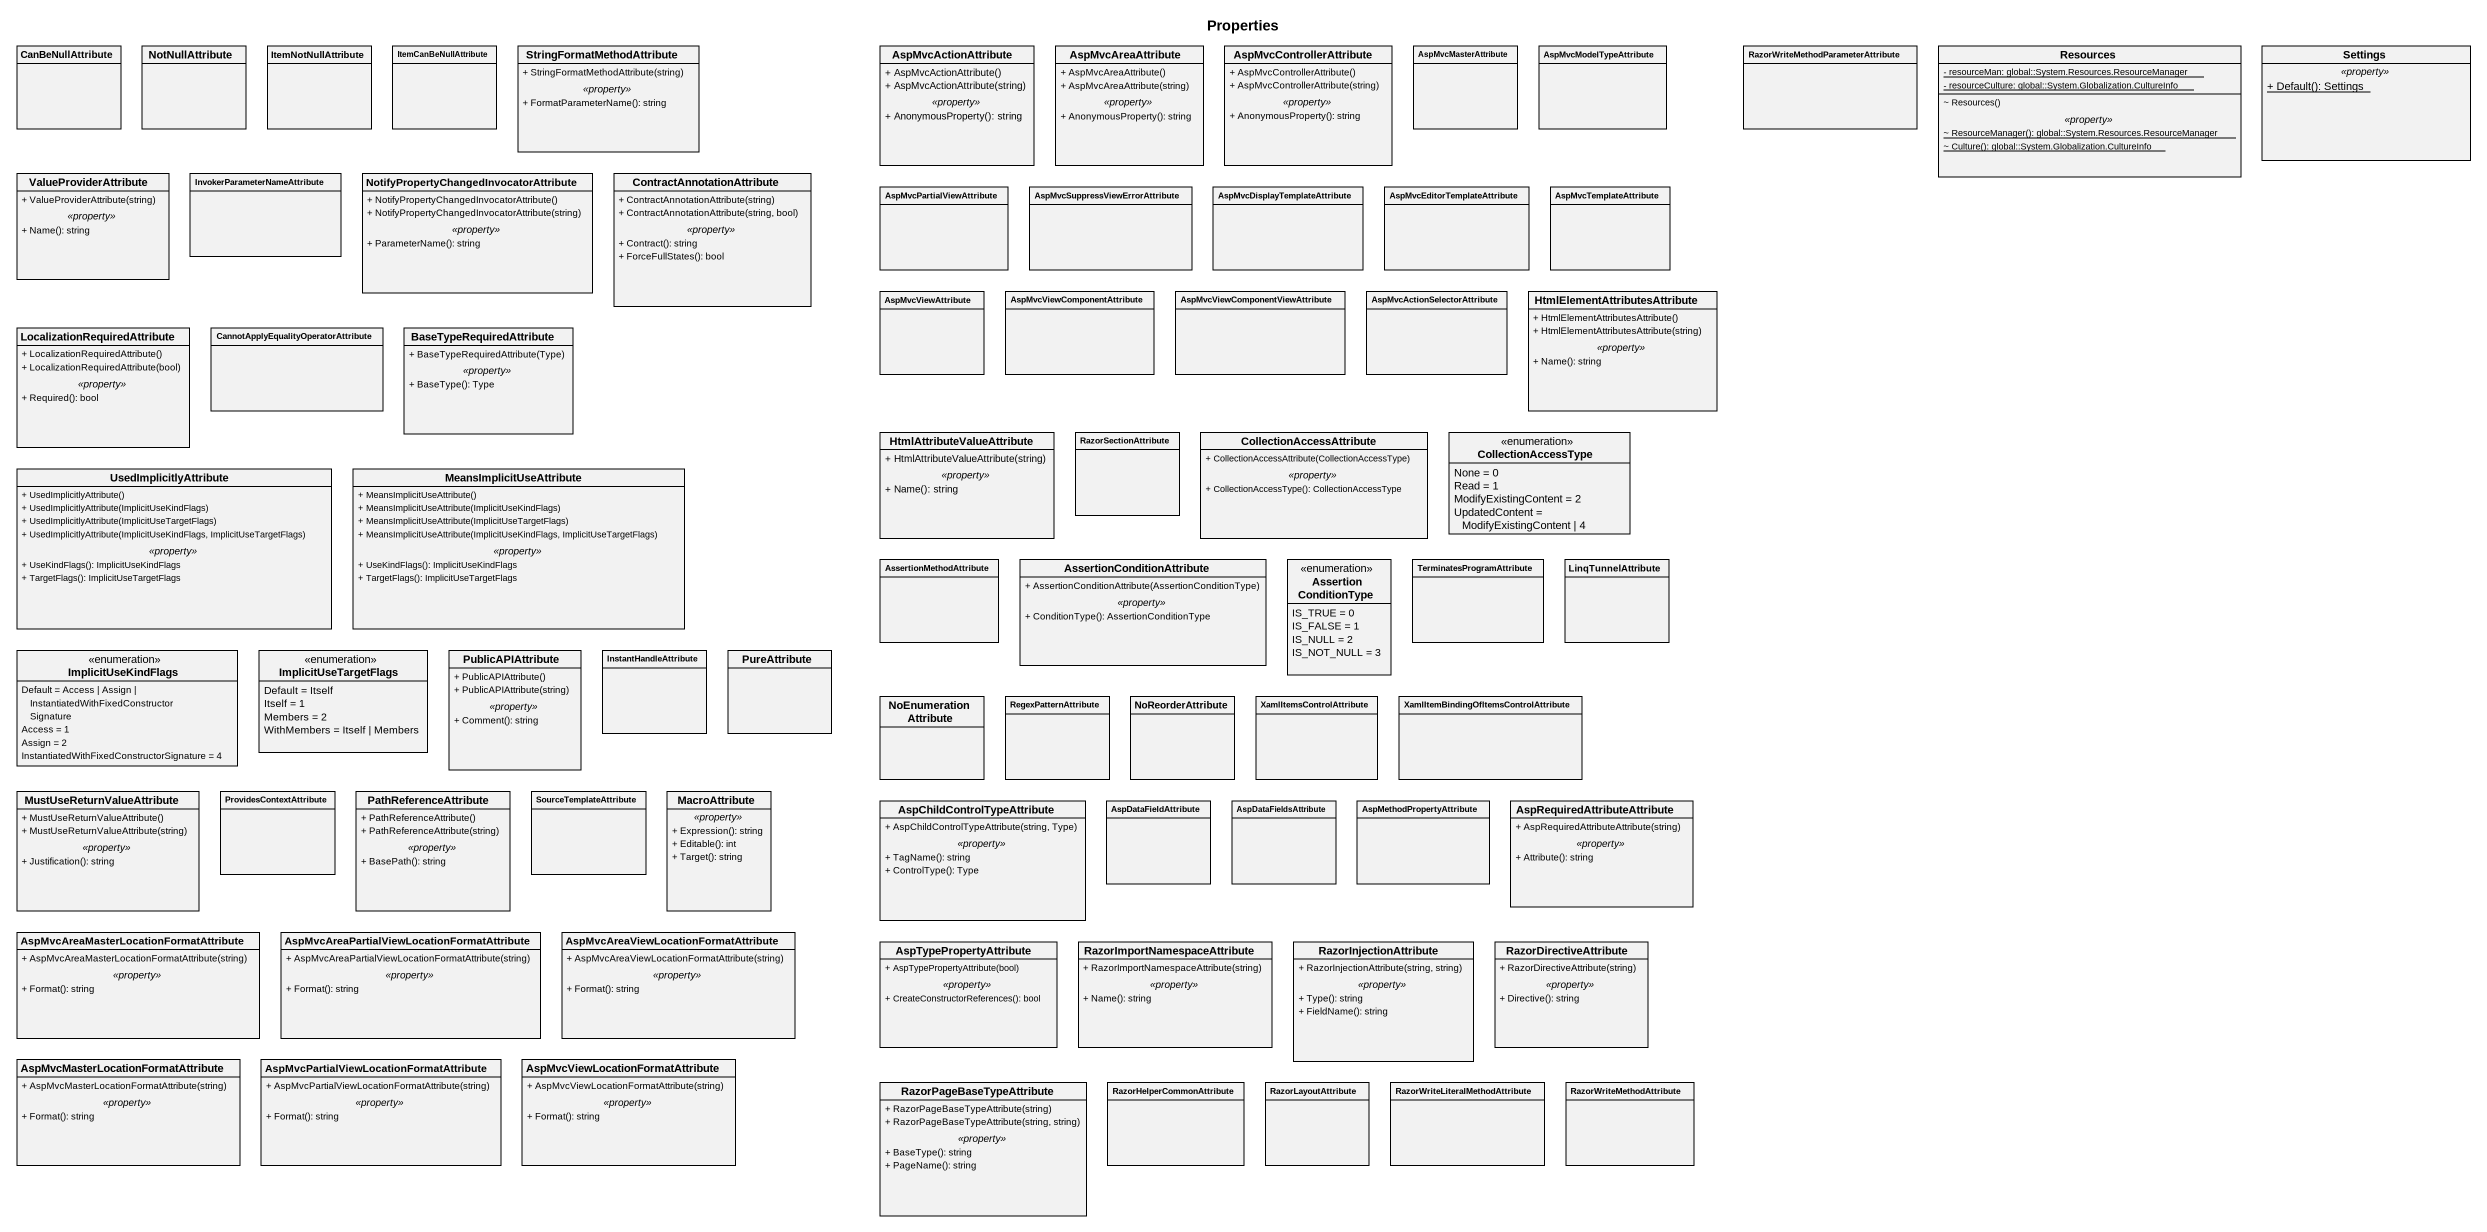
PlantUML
@startuml
title Properties
hide circle
hide empty members
skinparam classAttributeIconSize 0
class CanBeNullAttribute
class NotNullAttribute
class ItemNotNullAttribute
class ItemCanBeNullAttribute
class StringFormatMethodAttribute {
  + StringFormatMethodAttribute(string)
  .. <<property>> ..
  + FormatParameterName(): string
}
class AspMvcActionAttribute {
  + AspMvcActionAttribute()
  + AspMvcActionAttribute(string)
  .. <<property>> ..
  + AnonymousProperty(): string
}
class AspMvcAreaAttribute {
  + AspMvcAreaAttribute()
  + AspMvcAreaAttribute(string)
  .. <<property>> ..
  + AnonymousProperty(): string
}
class AspMvcControllerAttribute {
  + AspMvcControllerAttribute()
  + AspMvcControllerAttribute(string)
  .. <<property>> ..
  + AnonymousProperty(): string
}
class AspMvcMasterAttribute
class AspMvcModelTypeAttribute
class "RazorWriteMethodParameterAttribute" as RazorWriteMethodParameterAtt
class Resources {
  {static} - resourceMan: global::System.Resources.ResourceManager
  {static} - resourceCulture: global::System.Globalization.CultureInfo
  --
  ~ Resources()
  .. <<property>> ..
  {static} ~ ResourceManager(): global::System.Resources.ResourceManager
  {static} ~ Culture(): global::System.Globalization.CultureInfo
}
class Settings {
  .. <<property>> ..
  {static} + Default(): Settings
}
class ValueProviderAttribute {
  + ValueProviderAttribute(string)
  .. <<property>> ..
  + Name(): string
}
class "InvokerParameterNameAttribute" as InvokerParameterNameAttribut
class "NotifyPropertyChangedInvocatorAttribute" as NotifyPropertyChangedInvocat {
  + NotifyPropertyChangedInvocatorAttribute()
  + NotifyPropertyChangedInvocatorAttribute(string)
  .. <<property>> ..
  + ParameterName(): string
}
class ContractAnnotationAttribute {
  + ContractAnnotationAttribute(string)
  + ContractAnnotationAttribute(string, bool)
  .. <<property>> ..
  + Contract(): string
  + ForceFullStates(): bool
}
class AspMvcPartialViewAttribute
class "AspMvcSuppressViewErrorAttribute" as AspMvcSuppressViewErrorAttri
class "AspMvcDisplayTemplateAttribute" as AspMvcDisplayTemplateAttribu
class "AspMvcEditorTemplateAttribute" as AspMvcEditorTemplateAttribut
class AspMvcTemplateAttribute
class "LocalizationRequiredAttribute" as LocalizationRequiredAttribut {
  + LocalizationRequiredAttribute()
  + LocalizationRequiredAttribute(bool)
  .. <<property>> ..
  + Required(): bool
}
class "CannotApplyEqualityOperatorAttribute" as CannotApplyEqualityOperatorA
class BaseTypeRequiredAttribute {
  + BaseTypeRequiredAttribute(Type)
  .. <<property>> ..
  + BaseType(): Type
}
class AspMvcViewAttribute
class AspMvcViewComponentAttribute
class "AspMvcViewComponentViewAttribute" as AspMvcViewComponentViewAttri
class "AspMvcActionSelectorAttribute" as AspMvcActionSelectorAttribut
class "HtmlElementAttributesAttribute" as HtmlElementAttributesAttribu {
  + HtmlElementAttributesAttribute()
  + HtmlElementAttributesAttribute(string)
  .. <<property>> ..
  + Name(): string
}
class UsedImplicitlyAttribute {
  + UsedImplicitlyAttribute()
  + UsedImplicitlyAttribute(ImplicitUseKindFlags)
  + UsedImplicitlyAttribute(ImplicitUseTargetFlags)
  + UsedImplicitlyAttribute(ImplicitUseKindFlags, ImplicitUseTargetFlags)
  .. <<property>> ..
  + UseKindFlags(): ImplicitUseKindFlags
  + TargetFlags(): ImplicitUseTargetFlags
}
class MeansImplicitUseAttribute {
  + MeansImplicitUseAttribute()
  + MeansImplicitUseAttribute(ImplicitUseKindFlags)
  + MeansImplicitUseAttribute(ImplicitUseTargetFlags)
  + MeansImplicitUseAttribute(ImplicitUseKindFlags, ImplicitUseTargetFlags)
  .. <<property>> ..
  + UseKindFlags(): ImplicitUseKindFlags
  + TargetFlags(): ImplicitUseTargetFlags
}
class HtmlAttributeValueAttribute {
  + HtmlAttributeValueAttribute(string)
  .. <<property>> ..
  + Name(): string
}
class RazorSectionAttribute
class CollectionAccessAttribute {
  + CollectionAccessAttribute(CollectionAccessType)
  .. <<property>> ..
  + CollectionAccessType(): CollectionAccessType
}
enum CollectionAccessType {
  None = 0
  Read = 1
  ModifyExistingContent = 2
  UpdatedContent = ModifyExistingContent | 4
}
class AssertionMethodAttribute
class AssertionConditionAttribute {
  + AssertionConditionAttribute(AssertionConditionType)
  .. <<property>> ..
  + ConditionType(): AssertionConditionType
}
enum AssertionConditionType {
  IS_TRUE = 0
  IS_FALSE = 1
  IS_NULL = 2
  IS_NOT_NULL = 3
}
class TerminatesProgramAttribute
class LinqTunnelAttribute
enum ImplicitUseKindFlags {
  Default = Access | Assign | InstantiatedWithFixedConstructorSignature
  Access = 1
  Assign = 2
  InstantiatedWithFixedConstructorSignature = 4
}
enum ImplicitUseTargetFlags {
  Default = Itself
  Itself = 1
  Members = 2
  WithMembers = Itself | Members
}
class PublicAPIAttribute {
  + PublicAPIAttribute()
  + PublicAPIAttribute(string)
  .. <<property>> ..
  + Comment(): string
}
class InstantHandleAttribute
class PureAttribute
class NoEnumerationAttribute
class RegexPatternAttribute
class NoReorderAttribute
class XamlItemsControlAttribute
class "XamlItemBindingOfItemsControlAttribute" as XamlItemBindingOfItemsContro
class MustUseReturnValueAttribute {
  + MustUseReturnValueAttribute()
  + MustUseReturnValueAttribute(string)
  .. <<property>> ..
  + Justification(): string
}
class ProvidesContextAttribute
class PathReferenceAttribute {
  + PathReferenceAttribute()
  + PathReferenceAttribute(string)
  .. <<property>> ..
  + BasePath(): string
}
class SourceTemplateAttribute
class MacroAttribute {
  .. <<property>> ..
  + Expression(): string
  + Editable(): int
  + Target(): string
}
class AspChildControlTypeAttribute {
  + AspChildControlTypeAttribute(string, Type)
  .. <<property>> ..
  + TagName(): string
  + ControlType(): Type
}
class AspDataFieldAttribute
class AspDataFieldsAttribute
class AspMethodPropertyAttribute
class "AspRequiredAttributeAttribute" as AspRequiredAttributeAttribut {
  + AspRequiredAttributeAttribute(string)
  .. <<property>> ..
  + Attribute(): string
}
class "AspMvcAreaMasterLocationFormatAttribute" as AspMvcAreaMasterLocationForm {
  + AspMvcAreaMasterLocationFormatAttribute(string)
  .. <<property>> ..
  + Format(): string
}
class "AspMvcAreaPartialViewLocationFormatAttribute" as AspMvcAreaPartialViewLocatio {
  + AspMvcAreaPartialViewLocationFormatAttribute(string)
  .. <<property>> ..
  + Format(): string
}
class "AspMvcAreaViewLocationFormatAttribute" as AspMvcAreaViewLocationFormat {
  + AspMvcAreaViewLocationFormatAttribute(string)
  .. <<property>> ..
  + Format(): string
}
class AspTypePropertyAttribute {
  + AspTypePropertyAttribute(bool)
  .. <<property>> ..
  + CreateConstructorReferences(): bool
}
class "RazorImportNamespaceAttribute" as RazorImportNamespaceAttribut {
  + RazorImportNamespaceAttribute(string)
  .. <<property>> ..
  + Name(): string
}
class RazorInjectionAttribute {
  + RazorInjectionAttribute(string, string)
  .. <<property>> ..
  + Type(): string
  + FieldName(): string
}
class RazorDirectiveAttribute {
  + RazorDirectiveAttribute(string)
  .. <<property>> ..
  + Directive(): string
}
class "AspMvcMasterLocationFormatAttribute" as AspMvcMasterLocationFormatAt {
  + AspMvcMasterLocationFormatAttribute(string)
  .. <<property>> ..
  + Format(): string
}
class "AspMvcPartialViewLocationFormatAttribute" as AspMvcPartialViewLocationFor {
  + AspMvcPartialViewLocationFormatAttribute(string)
  .. <<property>> ..
  + Format(): string
}
class "AspMvcViewLocationFormatAttribute" as AspMvcViewLocationFormatAttr {
  + AspMvcViewLocationFormatAttribute(string)
  .. <<property>> ..
  + Format(): string
}
class RazorPageBaseTypeAttribute {
  + RazorPageBaseTypeAttribute(string)
  + RazorPageBaseTypeAttribute(string, string)
  .. <<property>> ..
  + BaseType(): string
  + PageName(): string
}
class RazorHelperCommonAttribute
class RazorLayoutAttribute
class "RazorWriteLiteralMethodAttribute" as RazorWriteLiteralMethodAttri
class RazorWriteMethodAttribute
@enduml
